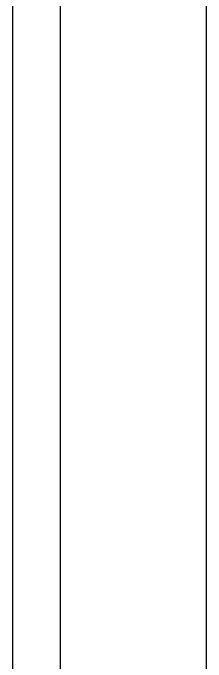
# Model space of a CAD drawing. Header units: metres. Extents: x 0 to 63075, y 0 to 44550.
# Drawn here: x 14175.6 to 14209.8, y 26742.6 to 26857.7 of the extents above; entities that cross this region are included whole.
import ezdxf

# ---------------------------------------------------------------- set-up
doc = ezdxf.new("R2010")
doc.units = ezdxf.units.M
doc.header["$LTSCALE"] = 75
for name, color, linetype in [('SDM', 7, 'Continuous'), ('SL1', 8, 'Continuous'), ('SL4', 4, 'Continuous')]:
    doc.layers.add(name, color=color, linetype=linetype)

# ---------------------------------------------------------------- blocks, each defined once
blk = doc.blocks.new('A$Cf5d57027')
at = {"layer": 'SL1'}
for p, q in [((5924.45, 5550), (5924.45, 3449.75)), ((5924.45, 5550), (5924.45, 3449.75)), ((5950.25, 5550), (5950.25, 3449.75)), ((5950.25, 5550), (5950.25, 3449.75))]:
    blk.add_line(p, q, dxfattribs=at)
blk = doc.blocks.new('A$Ca53c419a')
at = {"layer": 'SL4'}
blk.add_line((215.01, 420.77), (1004.76, 420.77), dxfattribs=at)

msp = doc.modelspace()

# ---------------------------------------------------------------- block references
at = {"layer": 'SDM'}
msp.add_blockref('A$Cf5d57027', (8259.51, 22502.83), dxfattribs=at)
at = {"layer": 'SDM', "rotation": 90}
msp.add_blockref('A$Ca53c419a', (14596.36, 26400.6), dxfattribs=at)

doc.saveas('drawing.dxf')
